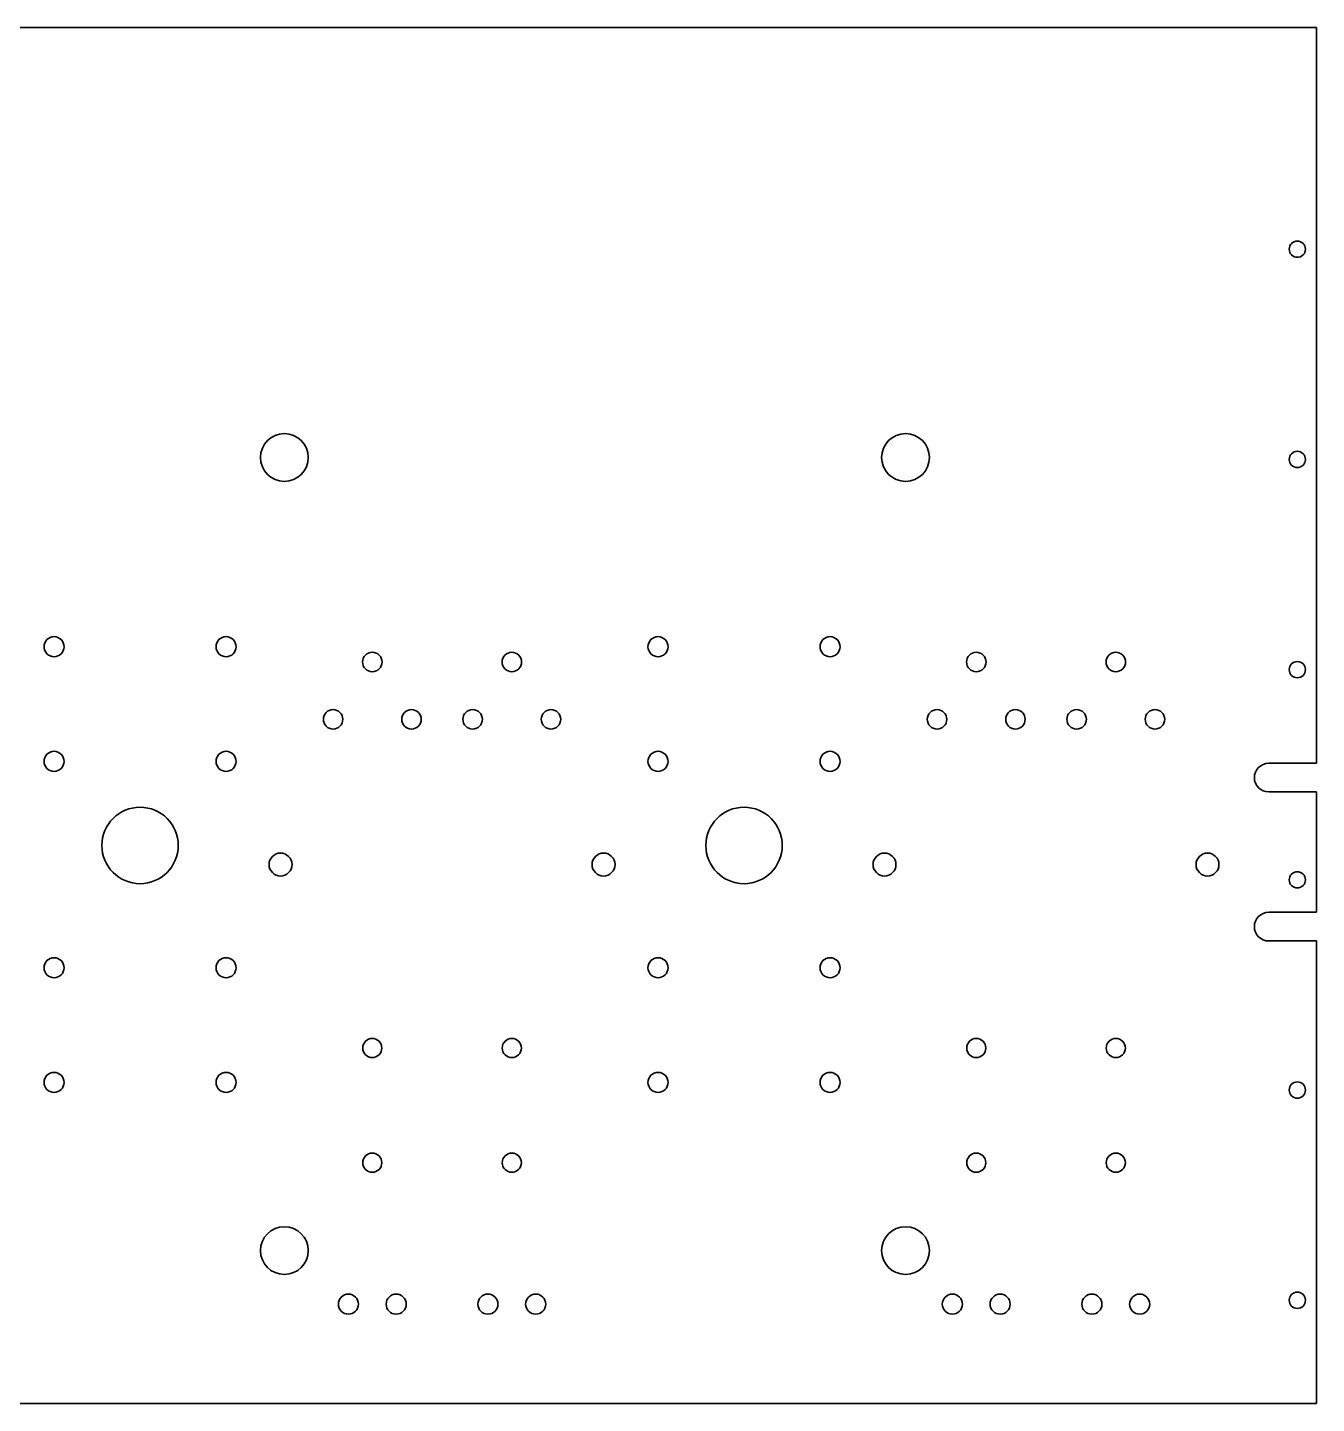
# Model space of a CAD drawing. Header units: millimetres. Extents: x -198 to 1135, y -25 to 856.
# Drawn here: x 461 to 1135, y 136 to 856 of the extents above; entities that cross this region are included whole.
import ezdxf

# ---------------------------------------------------------------- set-up
doc = ezdxf.new("R2010")
doc.units = ezdxf.units.MM
doc.layers.add('Visible Edges', color=255, linetype='Continuous', lineweight=50)

msp = doc.modelspace()

# ---------------------------------------------------------------- linework, layer by layer
at = {"layer": 'Visible Edges', "linetype": 'Continuous', "lineweight": 35}
for p, q in [((219.92, 855.6), (1134.92, 855.6)), ((1134.92, 855.6), (1134.92, 470.6)), ((1109.92, 470.6), (1134.92, 470.6)), ((1134.92, 455.6), (1109.92, 455.6)), ((1134.92, 455.6), (1134.92, 392.6)), ((1109.92, 392.6), (1134.92, 392.6)), ((1134.92, 377.6), (1109.92, 377.6)), ((1134.92, 377.6), (1134.92, 135.6)), ((1134.92, 135.6), (219.92, 135.6))]:
    msp.add_line(p, q, dxfattribs=at)
for centre, radius in [((1124.92, 739.6), 4.25), ((594.92, 630.6), 12.5), ((919.92, 630.6), 12.5), ((1124.92, 629.6), 4.25), ((474.42, 531.6), 5.25), ((564.42, 531.6), 5.25), ((790.42, 531.6), 5.25), ((880.42, 531.6), 5.25), ((640.92, 523.6), 5.1), ((713.92, 523.6), 5.1), ((956.92, 523.6), 5.1), ((1029.92, 523.6), 5.1), ((1124.92, 519.6), 4.25), ((620.42, 493.6), 5.1), ((661.42, 493.6), 5.1), ((693.42, 493.6), 5.1), ((734.42, 493.6), 5.1), ((936.42, 493.6), 5.1), ((977.42, 493.6), 5.1), ((1009.42, 493.6), 5.1), ((1050.42, 493.6), 5.1), ((474.42, 471.6), 5.25), ((564.42, 471.6), 5.25), ((790.42, 471.6), 5.25), ((880.42, 471.6), 5.25), ((519.42, 427.6), 20), ((835.42, 427.6), 20), ((592.92, 417.6), 6), ((761.92, 417.6), 6), ((908.92, 417.6), 6), ((1077.92, 417.6), 6), ((1124.92, 409.6), 4.25), ((474.42, 363.6), 5.25), ((564.42, 363.6), 5.25), ((790.42, 363.6), 5.25), ((880.42, 363.6), 5.25), ((640.92, 321.6), 5), ((713.92, 321.6), 5), ((956.92, 321.6), 5), ((1029.92, 321.6), 5), ((474.42, 303.6), 5.25), ((564.42, 303.6), 5.25), ((790.42, 303.6), 5.25), ((880.42, 303.6), 5.25), ((1124.92, 299.6), 4.25), ((640.92, 261.6), 5), ((713.92, 261.6), 5), ((956.92, 261.6), 5), ((1029.92, 261.6), 5), ((594.92, 215.6), 12.5), ((919.92, 215.6), 12.5), ((628.42, 187.6), 5.25), ((653.42, 187.6), 5.25), ((701.42, 187.6), 5.25), ((726.42, 187.6), 5.25), ((944.42, 187.6), 5.25), ((969.42, 187.6), 5.25), ((1017.42, 187.6), 5.25), ((1042.42, 187.6), 5.25), ((1124.92, 189.6), 4.25)]:
    msp.add_circle(centre, radius, dxfattribs=at)
for centre in [(1109.92, 463.1), (1109.92, 385.1)]:
    msp.add_arc(centre, 7.5, 90, 270, dxfattribs=at)

doc.saveas('drawing.dxf')
